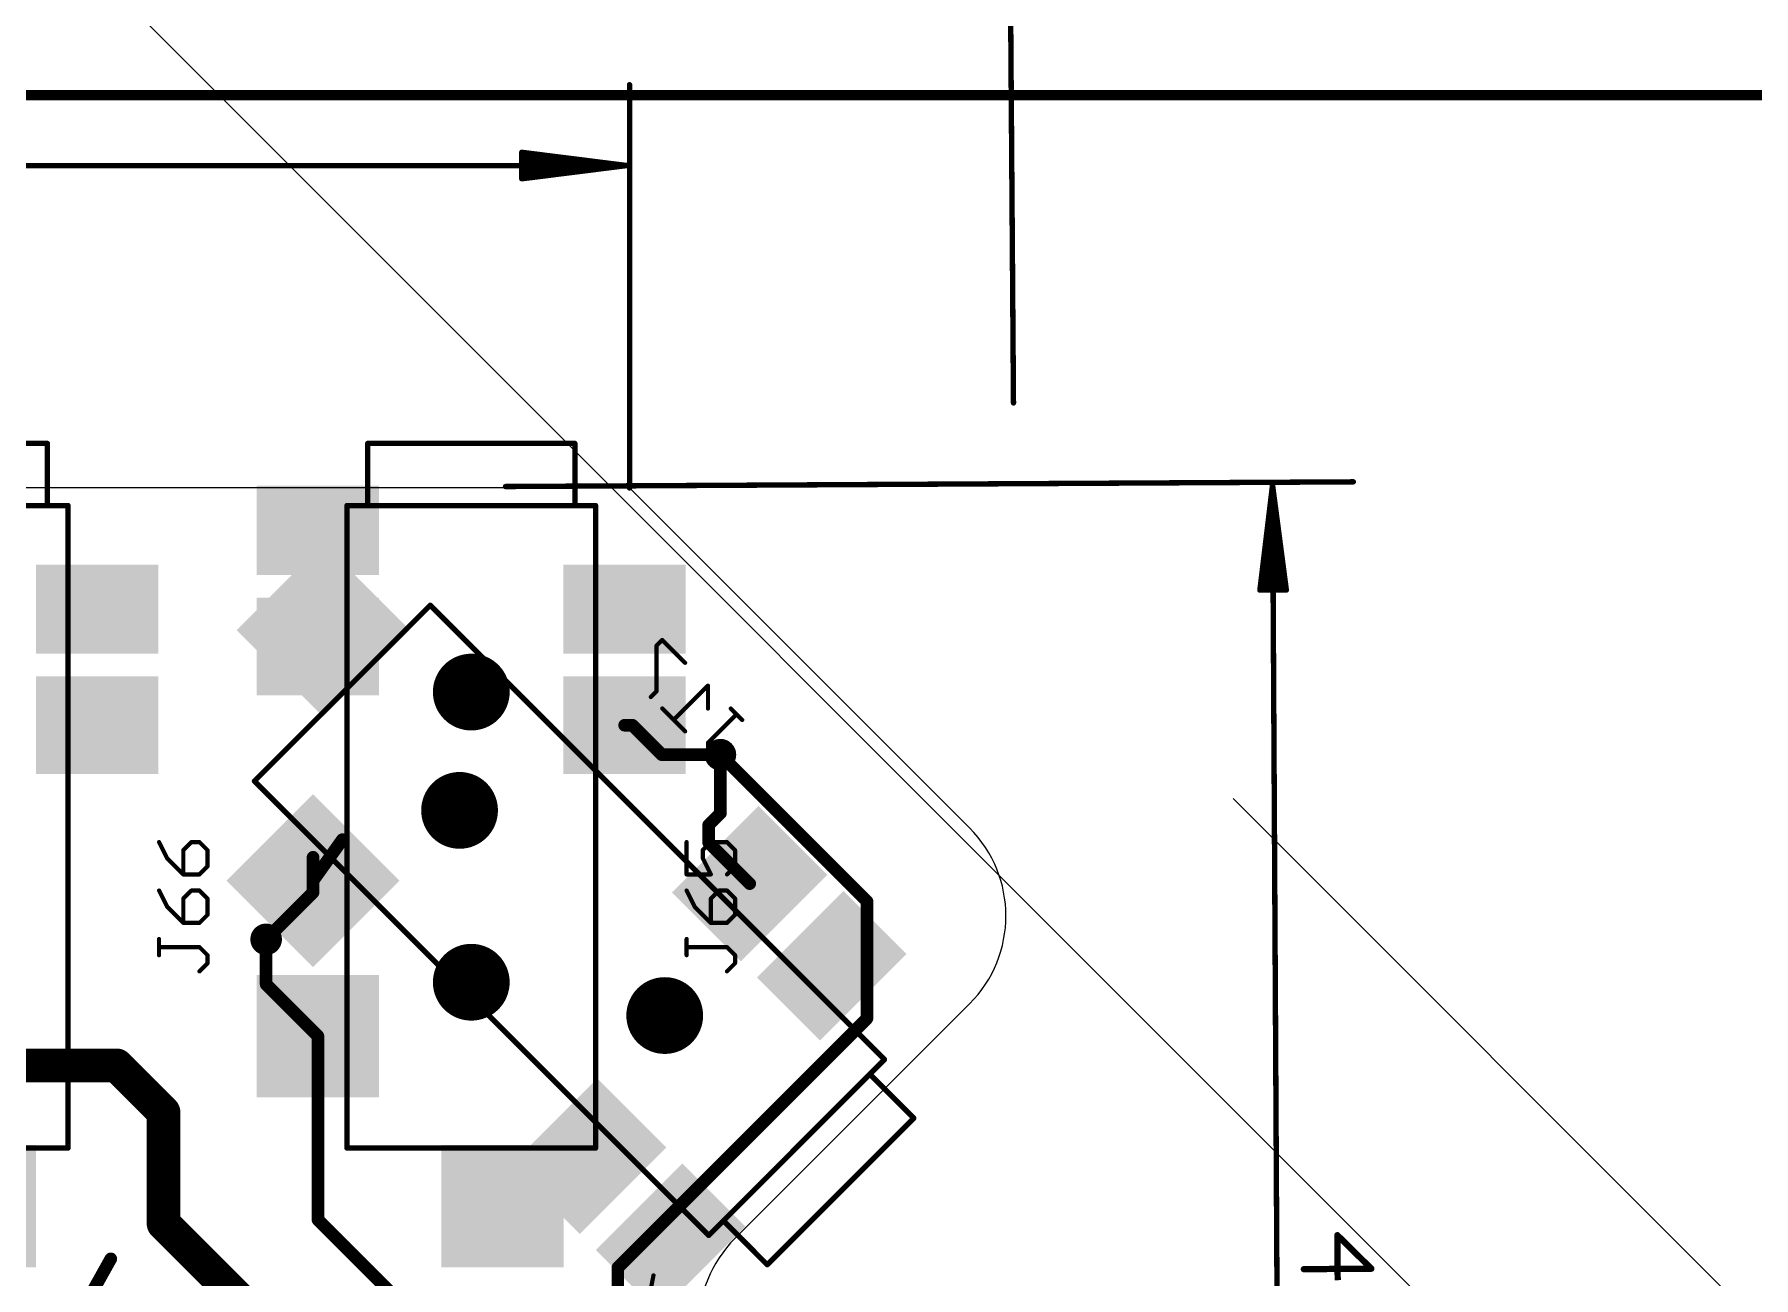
# Model space of a CAD drawing. Extents: x -76 to 580, y -41 to 95.
# Drawn here: x 494.33 to 535.81, y 15.32 to 45.31 of the extents above; entities that cross this region are included whole.
import ezdxf

# ---------------------------------------------------------------- set-up
doc = ezdxf.new("R2010")
doc.units = 0
for name, color, linetype in [('1', 22, 'CONTINUOUS'), ('16', 175, 'CONTINUOUS'), ('18', 82, 'CONTINUOUS'), ('20', 7, 'CONTINUOUS'), ('23', 7, 'CONTINUOUS'), ('24', 7, 'CONTINUOUS'), ('25', 253, 'CONTINUOUS'), ('26', 253, 'CONTINUOUS'), ('29', 253, 'CONTINUOUS'), ('30', 253, 'CONTINUOUS'), ('31', 253, 'CONTINUOUS'), ('32', 253, 'CONTINUOUS'), ('44', 253, 'CONTINUOUS'), ('47', 253, 'CONTINUOUS'), ('51', 53, 'CONTINUOUS'), ('52', 253, 'CONTINUOUS'), ('57', 253, 'CONTINUOUS')]:
    doc.layers.add(name, color=color, linetype=linetype)

# ---------------------------------------------------------------- blocks, each defined once
blk = doc.blocks.new('RECT')
blk.add_solid([(-0.5, -0.5), (0.5, -0.5), (-0.5, 0.5), (0.5, 0.5)])
blk = doc.blocks.new('ROUNDV')
at = {"const_width": 0.5}
blk.add_lwpolyline([(0, -0.25, 1), (0, 0.25, 1), (0, -0.25)], format="xyb", dxfattribs=at)

msp = doc.modelspace()

# ---------------------------------------------------------------- linework, layer by layer
at = {"layer": '1'}
for points, const_width in [([(554.3717, 43.8406), (-56.5685, 43.8406)], 0.254), ([(508.76, 28.6411), (508.5742, 28.6411)], 0.3048), ([(509.4704, 27.9307), (508.76, 28.6411)], 0.3048), ([(510.8846, 27.9307), (509.4704, 27.9307)], 0.3048), ([(514.4202, 24.3952), (510.8846, 27.9307)], 0.3048), ([(514.4202, 21.5668), (514.4202, 24.3952)], 0.3048), ([(499.9245, 22.3909), (499.9245, 23.4759)], 0.3048), ([(501.1742, 21.1411), (499.9245, 22.3909)], 0.3048), ([(508.4098, 15.5563), (514.4202, 21.5668)], 0.3048), ([(501.1742, 16.7108), (501.1742, 21.1411)], 0.3048), ([(496.3182, 20.4354), (491.9342, 20.4354)], 0.8128), ([(497.4496, 19.304), (496.3182, 20.4354)], 0.8128), ([(506.7551, 11.1299), (501.1742, 16.7108)], 0.3048), ([(493.1363, 10.3238), (496.1768, 15.7685)], 0.3048), ([(508.4098, 13.435), (508.4098, 15.5563)], 0.3048)]:
    msp.add_lwpolyline(points, dxfattribs=dict(at, const_width=const_width))
for points, const_width in [([(508.5742, 28.7173, 1), (508.5742, 28.5649)], 0.1524), ([(508.8139, 28.695, 1), (508.7061, 28.5872)], 0.1524), ([(508.76, 28.5649, 1), (508.76, 28.7173)], 0.1524), ([(509.4704, 28.0069, 1), (509.4704, 27.8545)], 0.1524), ([(509.4166, 27.8768, 1), (509.5243, 27.9846)], 0.1524), ([(510.9385, 27.9846, 1), (510.8308, 27.8768)], 0.1524), ([(510.8846, 27.8545, 1), (510.8846, 28.0069)], 0.1524), ([(514.4964, 24.3952, 1), (514.344, 24.3952)], 0.1524), ([(514.3663, 24.3413, 1), (514.4741, 24.4491)], 0.1524), ([(500.0007, 23.4759, 1), (499.8483, 23.4759)], 0.1524), ([(499.9784, 22.4448, 1), (499.8706, 22.337)], 0.1524), ([(499.8483, 22.3909, 1), (500.0007, 22.3909)], 0.1524), ([(514.344, 21.5668, 1), (514.4964, 21.5668)], 0.1524), ([(514.4741, 21.5129, 1), (514.3663, 21.6206)], 0.1524), ([(501.2504, 21.1411, 1), (501.098, 21.1411)], 0.1524), ([(501.1204, 21.0872, 1), (501.2281, 21.195)], 0.1524), ([(496.4619, 20.5791, 1), (496.1746, 20.2917)], 0.4064), ([(496.3182, 20.2322, 1), (496.3182, 20.6386)], 0.4064), ([(497.3059, 19.1603, 1), (497.5933, 19.4477)], 0.4064), ([(501.098, 16.7108, 1), (501.2504, 16.7108)], 0.1524), ([(501.2281, 16.7646, 1), (501.1204, 16.6569)], 0.1524), ([(496.2434, 15.7313, 1), (496.1103, 15.8056)], 0.1524), ([(508.486, 15.5563, 1), (508.3336, 15.5563)], 0.1524), ([(508.3559, 15.6102, 1), (508.4637, 15.5025)], 0.1524)]:
    msp.add_lwpolyline(points, format="xyb", dxfattribs=dict(at, const_width=const_width))
at = {"layer": '16'}
for points, const_width in [([(510.8846, 26.5165), (510.8846, 27.9307)], 0.3048), ([(510.6018, 26.2337), (510.8846, 26.5165)], 0.3048), ([(510.6018, 25.8094), (510.6018, 26.2337)], 0.3048), ([(501.763, 25.8801), (501.0559, 24.8902)], 0.3048), ([(511.5918, 24.8194), (510.6018, 25.8094)], 0.3048), ([(501.0559, 25.4558), (501.0559, 24.8902)], 0.3048), ([(501.0559, 24.6073), (501.0559, 24.8902)], 0.3048), ([(499.9245, 23.4759), (501.0559, 24.6073)], 0.3048), ([(497.4496, 16.617), (497.4496, 19.304)], 0.8128), ([(502.4701, 11.5966), (497.4496, 16.617)], 0.8128)]:
    msp.add_lwpolyline(points, dxfattribs=dict(at, const_width=const_width))
for points, const_width in [([(510.9608, 27.9307, 1), (510.8084, 27.9307)], 0.1524), ([(510.8084, 26.5165, 1), (510.9608, 26.5165)], 0.1524), ([(510.9385, 26.4626, 1), (510.8308, 26.5704)], 0.1524), ([(510.678, 26.2337, 1), (510.5256, 26.2337)], 0.1524), ([(510.5479, 26.2875, 1), (510.6557, 26.1798)], 0.1524), ([(501.825, 25.8358, 1), (501.701, 25.9244)], 0.1524), ([(510.6557, 25.8633, 1), (510.5479, 25.7555)], 0.1524), ([(510.5256, 25.8094, 1), (510.678, 25.8094)], 0.1524), ([(501.1321, 25.4558, 1), (500.9797, 25.4558)], 0.1524), ([(501.1321, 24.8902, 1), (500.9797, 24.8902)], 0.1524), ([(500.9939, 24.9344, 1), (501.1179, 24.8459)], 0.1524), ([(500.9797, 24.8902, 1), (501.1321, 24.8902)], 0.1524), ([(511.5379, 24.7656, 1), (511.6456, 24.8733)], 0.1524), ([(500.9797, 24.6073, 1), (501.1321, 24.6073)], 0.1524), ([(501.1097, 24.5534, 1), (501.002, 24.6612)], 0.1524), ([(499.8706, 23.5298, 1), (499.9784, 23.4221)], 0.1524), ([(497.6528, 19.304, 1), (497.2464, 19.304)], 0.4064), ([(497.5933, 16.7607, 1), (497.3059, 16.4733)], 0.4064), ([(497.2464, 16.617, 1), (497.6528, 16.617)], 0.4064)]:
    msp.add_lwpolyline(points, format="xyb", dxfattribs=dict(at, const_width=const_width))
at = {"layer": '20'}
for p, q in [((508.6926, 34.3654), (-51.9016, 34.3654)), ((516.8951, 26.163), (508.6926, 34.3654)), ((511.2382, 16.2635), (516.8951, 21.9203))]:
    msp.add_line(p, q, dxfattribs=at)
for points, const_width in [([(517.9557, 36.416), (517.8374, 52.6887)], 0.13), ([(505.7, 34.4), (526.1555, 34.513)], 0.13), ([(523.9007, 31.9005), (524.2059, 34.4372)], 0.13), ([(523.9599, 31.9008), (524.2059, 34.4372)], 0.13), ([(524.0899, 31.9015), (524.2059, 34.4372)], 0.13), ([(524.4401, -7.9645), (524.2059, 34.4372)], 0.13), ([(524.2059, 34.4372), (524.5391, 31.904)], 0.13), ([(524.2059, 34.4372), (524.3499, 31.903)], 0.13), ([(524.2059, 34.4372), (524.4799, 31.9037)], 0.13), ([(524.5391, 31.904), (523.9007, 31.9005)], 0.13), ([(526.5893, 15.5304), (525.7702, 16.3382)], 0.1524), ([(525.7702, 16.3382), (525.7778, 15.2535)], 0.1524), ([(524.9624, 15.519), (526.5893, 15.5304)], 0.1524)]:
    msp.add_lwpolyline(points, dxfattribs=dict(at, const_width=const_width))
for points, const_width in [([(517.9232, 36.4158, 1), (517.9882, 36.4162)], 0.065), ([(505.6998, 34.4325, 1), (505.7002, 34.3675)], 0.065), ([(524.2384, 34.4374, 1), (524.1734, 34.437)], 0.065), ([(524.2381, 34.4414, 1), (524.1737, 34.433)], 0.065), ([(524.2384, 34.4357, 1), (524.1734, 34.4387)], 0.065), ([(524.2382, 34.4407, 1), (524.1736, 34.4337)], 0.065), ([(524.2384, 34.439, 1), (524.1735, 34.4354)], 0.065), ([(524.2382, 34.4333, 1), (524.1736, 34.4411)], 0.065), ([(524.2383, 34.4341, 1), (524.1736, 34.4403)], 0.065), ([(526.1557, 34.4805, 1), (526.1553, 34.5455)], 0.065), ([(523.9005, 31.933, 1), (523.9008, 31.868)], 0.065), ([(524.4476, 31.9002, 1), (524.5122, 31.9072)], 0.065), ([(524.5069, 31.8998, 1), (524.5714, 31.9082)], 0.065), ([(524.5393, 31.8715, 1), (524.539, 31.9365)], 0.065), ([(523.8684, 31.9044, 1), (523.9329, 31.8966)], 0.065), ([(523.9276, 31.9039, 1), (523.9923, 31.8977)], 0.065), ([(524.0574, 31.903, 1), (524.1224, 31.9)], 0.065), ([(524.3175, 31.9011, 1), (524.3823, 31.9048)], 0.065), ([(525.7969, 16.3653, 1), (525.7434, 16.311)], 0.0762), ([(525.8083, 16.3384, 1), (525.7321, 16.3379)], 0.0762), ([(524.9621, 15.5571, 1), (524.9627, 15.4809)], 0.0762), ([(526.5626, 15.5032, 1), (526.6161, 15.5575)], 0.0762), ([(526.5896, 15.4923, 1), (526.5891, 15.5685)], 0.0762)]:
    msp.add_lwpolyline(points, format="xyb", dxfattribs=dict(at, const_width=const_width))
for centre in [(504.8742, 29.4411), (504.5914, 26.5872), (504.8742, 22.4411), (509.5411, 21.6375)]:
    msp.add_circle(centre, 0.85, dxfattribs=at)
for centre, start, end in [((514.7737, 24.0416), 315, 45), ((513.3595, 14.1421), 135, 225)]:
    msp.add_arc(centre, 3, start, end, dxfattribs=at)
at = {"layer": '23'}
msp.add_point((504.8742, 33.9411), dxfattribs=at)
at = {"layer": '24'}
msp.add_point((512.7231, 18.4555), dxfattribs=at)
at = {"layer": '25', "const_width": 0.1016}
for points in [[(497.3411, 25.8221), (497.536, 25.4323)], [(498.1207, 25.8221), (497.9258, 25.6272)], [(498.3156, 25.8221), (498.1207, 25.8221)], [(498.5105, 25.6272), (498.3156, 25.8221)], [(510.069, 25.8221), (510.069, 25.0425)], [(510.4588, 25.6272), (510.6537, 25.8221)], [(510.6537, 25.8221), (511.0435, 25.8221)], [(511.0435, 25.8221), (511.2384, 25.6272)], [(497.536, 25.4323), (497.9258, 25.0425)], [(497.9258, 25.6272), (497.9258, 25.0425)], [(498.5105, 25.2374), (498.5105, 25.6272)], [(510.4588, 25.4323), (510.4588, 25.6272)], [(510.6537, 25.0425), (510.4588, 25.4323)], [(511.2384, 25.6272), (511.2384, 25.2374)], [(497.9258, 25.0425), (498.3156, 25.0425)], [(498.3156, 25.0425), (498.5105, 25.2374)], [(510.069, 25.0425), (510.6537, 25.0425)], [(511.2384, 25.2374), (511.0435, 25.0425)], [(497.3411, 24.6527), (497.536, 24.2629)], [(498.1207, 24.6527), (497.9258, 24.4578)], [(497.9258, 24.4578), (497.9258, 23.8731)], [(498.3156, 24.6527), (498.1207, 24.6527)], [(498.5105, 24.4578), (498.3156, 24.6527)], [(498.5105, 24.068), (498.5105, 24.4578)], [(510.069, 24.6527), (510.2639, 24.2629)], [(510.8486, 24.6527), (510.6537, 24.4578)], [(510.6537, 24.4578), (510.6537, 23.8731)], [(511.0435, 24.6527), (510.8486, 24.6527)], [(511.2384, 24.4578), (511.0435, 24.6527)], [(511.2384, 24.068), (511.2384, 24.4578)], [(497.536, 24.2629), (497.9258, 23.8731)], [(498.3156, 23.8731), (498.5105, 24.068)], [(510.2639, 24.2629), (510.6537, 23.8731)], [(511.0435, 23.8731), (511.2384, 24.068)], [(497.9258, 23.8731), (498.3156, 23.8731)], [(510.6537, 23.8731), (511.0435, 23.8731)], [(497.3411, 23.0935), (497.3411, 23.4833)], [(498.3156, 23.2884), (497.3411, 23.2884)], [(498.5105, 23.0935), (498.3156, 23.2884)], [(510.069, 23.0935), (510.069, 23.4833)], [(511.0435, 23.2884), (510.069, 23.2884)], [(511.2384, 23.0935), (511.0435, 23.2884)], [(498.3156, 22.7037), (498.5105, 22.8986)], [(498.5105, 22.8986), (498.5105, 23.0935)], [(511.0435, 22.7037), (511.2384, 22.8986)], [(511.2384, 22.8986), (511.2384, 23.0935)], [(509.2702, 15.3691), (509.0545, 14.2905)]]:
    msp.add_lwpolyline(points, dxfattribs=at)
at = {"layer": '25', "const_width": 0.0508}
for points in [[(497.3638, 25.8335, 1), (497.3184, 25.8108)], [(498.1207, 25.8475, 1), (498.1207, 25.7967)], [(498.1387, 25.8042, 1), (498.1028, 25.8401)], [(498.3336, 25.8401, 1), (498.2977, 25.8042)], [(498.3156, 25.7967, 1), (498.3156, 25.8475)], [(510.0944, 25.8221, 1), (510.0436, 25.8221)], [(510.6537, 25.8475, 1), (510.6537, 25.7967)], [(510.6717, 25.8042, 1), (510.6358, 25.8401)], [(511.0615, 25.8401, 1), (511.0256, 25.8042)], [(511.0435, 25.7967, 1), (511.0435, 25.8475)], [(497.554, 25.4503, 1), (497.5181, 25.4144)], [(497.5133, 25.421, 1), (497.5587, 25.4437)], [(497.9512, 25.6272, 1), (497.9004, 25.6272)], [(497.9079, 25.6452, 1), (497.9438, 25.6093)], [(498.5359, 25.6272, 1), (498.4851, 25.6272)], [(498.4926, 25.6093, 1), (498.5285, 25.6452)], [(510.4842, 25.6272, 1), (510.4334, 25.6272)], [(510.4816, 25.4437, 1), (510.4361, 25.421)], [(510.4334, 25.4323, 1), (510.4842, 25.4323)], [(510.4409, 25.6452, 1), (510.4768, 25.6093)], [(511.2638, 25.6272, 1), (511.213, 25.6272)], [(511.2205, 25.6093, 1), (511.2564, 25.6452)], [(497.9258, 25.0679, 1), (497.9258, 25.0171)], [(497.9004, 25.0425, 1), (497.9512, 25.0425)], [(497.9079, 25.0246, 1), (497.9438, 25.0605)], [(498.2977, 25.0605, 1), (498.3336, 25.0246)], [(498.3156, 25.0171, 1), (498.3156, 25.0679)], [(498.4851, 25.2374, 1), (498.5359, 25.2374)], [(498.5285, 25.2195, 1), (498.4926, 25.2554)], [(510.069, 25.0679, 1), (510.069, 25.0171)], [(510.0436, 25.0425, 1), (510.0944, 25.0425)], [(510.631, 25.0312, 1), (510.6765, 25.0539)], [(510.6537, 25.0171, 1), (510.6537, 25.0679)], [(511.0256, 25.0605, 1), (511.0615, 25.0246)], [(511.213, 25.2374, 1), (511.2638, 25.2374)], [(511.2564, 25.2195, 1), (511.2205, 25.2554)], [(497.3638, 24.6641, 1), (497.3184, 24.6414)], [(497.9512, 24.4578, 1), (497.9004, 24.4578)], [(497.9079, 24.4758, 1), (497.9438, 24.4399)], [(498.1207, 24.6781, 1), (498.1207, 24.6273)], [(498.1387, 24.6348, 1), (498.1028, 24.6707)], [(498.3336, 24.6707, 1), (498.2977, 24.6348)], [(498.3156, 24.6273, 1), (498.3156, 24.6781)], [(498.5359, 24.4578, 1), (498.4851, 24.4578)], [(498.4926, 24.4399, 1), (498.5285, 24.4758)], [(510.0918, 24.6641, 1), (510.0463, 24.6414)], [(510.6791, 24.4578, 1), (510.6283, 24.4578)], [(510.6358, 24.4758, 1), (510.6717, 24.4399)], [(510.8486, 24.6781, 1), (510.8486, 24.6273)], [(510.8666, 24.6348, 1), (510.8307, 24.6707)], [(511.0615, 24.6707, 1), (511.0256, 24.6348)], [(511.0435, 24.6273, 1), (511.0435, 24.6781)], [(511.2638, 24.4578, 1), (511.213, 24.4578)], [(511.2205, 24.4399, 1), (511.2564, 24.4758)], [(497.554, 24.2809, 1), (497.5181, 24.245)], [(497.5133, 24.2516, 1), (497.5587, 24.2743)], [(498.4851, 24.068, 1), (498.5359, 24.068)], [(498.5285, 24.0501, 1), (498.4926, 24.086)], [(510.2819, 24.2809, 1), (510.246, 24.245)], [(510.2412, 24.2516, 1), (510.2867, 24.2743)], [(511.213, 24.068, 1), (511.2638, 24.068)], [(511.2564, 24.0501, 1), (511.2205, 24.086)], [(497.9258, 23.8985, 1), (497.9258, 23.8477)], [(497.9004, 23.8731, 1), (497.9512, 23.8731)], [(497.9079, 23.8552, 1), (497.9438, 23.8911)], [(498.2977, 23.8911, 1), (498.3336, 23.8552)], [(498.3156, 23.8477, 1), (498.3156, 23.8985)], [(510.6537, 23.8985, 1), (510.6537, 23.8477)], [(510.6283, 23.8731, 1), (510.6791, 23.8731)], [(510.6358, 23.8552, 1), (510.6717, 23.8911)], [(511.0256, 23.8911, 1), (511.0615, 23.8552)], [(511.0435, 23.8477, 1), (511.0435, 23.8985)], [(497.3665, 23.4833, 1), (497.3157, 23.4833)], [(497.3411, 23.3138, 1), (497.3411, 23.263)], [(498.3336, 23.3064, 1), (498.2977, 23.2705)], [(498.3156, 23.263, 1), (498.3156, 23.3138)], [(510.0944, 23.4833, 1), (510.0436, 23.4833)], [(510.069, 23.3138, 1), (510.069, 23.263)], [(511.0615, 23.3064, 1), (511.0256, 23.2705)], [(511.0435, 23.263, 1), (511.0435, 23.3138)], [(497.3157, 23.0935, 1), (497.3665, 23.0935)], [(498.5359, 23.0935, 1), (498.4851, 23.0935)], [(498.4851, 22.8986, 1), (498.5359, 22.8986)], [(498.4926, 23.0756, 1), (498.5285, 23.1115)], [(498.5285, 22.8807, 1), (498.4926, 22.9166)], [(510.0436, 23.0935, 1), (510.0944, 23.0935)], [(511.2638, 23.0935, 1), (511.213, 23.0935)], [(511.213, 22.8986, 1), (511.2638, 22.8986)], [(511.2205, 23.0756, 1), (511.2564, 23.1115)], [(511.2564, 22.8807, 1), (511.2205, 22.9166)], [(498.2977, 22.7217, 1), (498.3336, 22.6858)], [(511.0256, 22.7217, 1), (511.0615, 22.6858)], [(509.2951, 15.3641, 1), (509.2453, 15.3741)]]:
    msp.add_lwpolyline(points, format="xyb", dxfattribs=at)
at = {"layer": '26', "const_width": 0.1016}
for points in [[(509.4818, 30.6986), (509.3439, 30.5608)], [(510.033, 30.1473), (509.4818, 30.6986)], [(509.3439, 30.5608), (509.3439, 29.4583)], [(509.3439, 29.4583), (509.2061, 29.3205)], [(510.5843, 29.5961), (509.7574, 28.7692)], [(510.5843, 29.0448), (510.5843, 29.5961)], [(510.033, 28.4936), (509.4818, 29.0448)], [(511.4112, 28.7692), (511.1355, 29.0448)], [(510.5843, 28.2179), (511.2733, 28.907)], [(510.5843, 27.9423), (510.5843, 28.2179)], [(510.7221, 27.8045), (510.5843, 27.9423)], [(510.9977, 27.8045), (510.7221, 27.8045)]]:
    msp.add_lwpolyline(points, dxfattribs=at)
at = {"layer": '26', "const_width": 0.0508}
for points in [[(509.4997, 30.7166, 1), (509.4638, 30.6806)], [(509.4997, 30.6806, 1), (509.4638, 30.7166)], [(509.3693, 30.5608, 1), (509.3185, 30.5608)], [(509.326, 30.5787, 1), (509.3619, 30.5428)], [(510.0151, 30.1294, 1), (510.051, 30.1653)], [(509.3185, 29.4583, 1), (509.3693, 29.4583)], [(509.3619, 29.4403, 1), (509.326, 29.4762)], [(510.6097, 29.5961, 1), (510.5589, 29.5961)], [(510.6022, 29.5781, 1), (510.5663, 29.614)], [(509.1882, 29.3384, 1), (509.2241, 29.3025)], [(509.4997, 29.0628, 1), (509.4638, 29.0269)], [(510.5589, 29.0448, 1), (510.6097, 29.0448)], [(511.1535, 29.0628, 1), (511.1176, 29.0269)], [(509.7394, 28.7872, 1), (509.7753, 28.7512)], [(511.2913, 28.889, 1), (511.2554, 28.925)], [(511.3932, 28.7512, 1), (511.4291, 28.7872)], [(510.0151, 28.4756, 1), (510.051, 28.5115)], [(510.6097, 28.2179, 1), (510.5589, 28.2179)], [(510.5663, 28.2359, 1), (510.6022, 28.2)], [(510.6022, 27.9603, 1), (510.5663, 27.9243)], [(510.5589, 27.9423, 1), (510.6097, 27.9423)], [(510.7221, 27.8299, 1), (510.7221, 27.7791)], [(510.7041, 27.7865, 1), (510.74, 27.8225)], [(510.9977, 27.7791, 1), (510.9977, 27.8299)]]:
    msp.add_lwpolyline(points, format="xyb", dxfattribs=at)
at = {"layer": '29', "const_width": 0.9262}
for points in [[(504.8742, 28.978, 1), (504.8742, 29.9042, 1), (504.8742, 28.978)], [(504.5914, 26.1241, 1), (504.5914, 27.0503, 1), (504.5914, 26.1241)], [(504.8742, 21.978, 1), (504.8742, 22.9042, 1), (504.8742, 21.978)], [(509.5411, 21.1744, 1), (509.5411, 22.1006, 1), (509.5411, 21.1744)]]:
    msp.add_lwpolyline(points, format="xyb", dxfattribs=at)
at = {"layer": '30', "const_width": 0.9262}
for points in [[(504.8742, 28.978, 1), (504.8742, 29.9042, 1), (504.8742, 28.978)], [(504.5914, 26.1241, 1), (504.5914, 27.0503, 1), (504.5914, 26.1241)], [(504.8742, 21.978, 1), (504.8742, 22.9042, 1), (504.8742, 21.978)], [(509.5411, 21.1744, 1), (509.5411, 22.1006, 1), (509.5411, 21.1744)]]:
    msp.add_lwpolyline(points, format="xyb", dxfattribs=at)
at = {"layer": '44'}
for centre in [(510.8846, 27.9307), (499.9245, 23.4759), (497.4496, 19.304)]:
    msp.add_circle(centre, 0.127, dxfattribs=at)
at = {"layer": '47', "const_width": 0.13}
for points in [[(508.6926, 34.3654), (508.6926, 44.0936)], [(508.6276, 42.1436), (506.0926, 42.4628)], [(506.0926, 42.4628), (506.0926, 41.8243)], [(508.6276, 42.1436), (506.0926, 42.4036)], [(508.6276, 42.1436), (506.0926, 42.2736)], [(-51.8366, 42.1436), (508.6276, 42.1436)], [(506.0926, 41.8243), (508.6276, 42.1436)], [(506.0926, 42.0136), (508.6276, 42.1436)], [(506.0926, 41.8836), (508.6276, 42.1436)]]:
    msp.add_lwpolyline(points, dxfattribs=at)
at = {"layer": '47', "const_width": 0.065}
for points in [[(508.7251, 44.0936, 1), (508.6601, 44.0936)], [(506.1251, 42.4628, 1), (506.0601, 42.4628)], [(506.0959, 42.4359, 1), (506.0893, 42.3712)], [(506.0967, 42.495, 1), (506.0886, 42.4306)], [(506.0943, 42.306, 1), (506.091, 42.2411)], [(506.0893, 41.9159, 1), (506.0959, 41.8512)], [(506.091, 42.046, 1), (506.0943, 41.9811)], [(508.6317, 42.1113, 1), (508.6236, 42.1758)], [(508.6236, 42.1113, 1), (508.6317, 42.1758)], [(508.6309, 42.1112, 1), (508.6243, 42.1759)], [(508.6243, 42.1112, 1), (508.6309, 42.1759)], [(508.626, 42.1111, 1), (508.6293, 42.176)], [(508.6293, 42.1111, 1), (508.626, 42.176)], [(508.6276, 42.1111, 1), (508.6276, 42.1761)], [(506.0886, 41.8566, 1), (506.0967, 41.7921)], [(506.0601, 41.8243, 1), (506.1251, 41.8243)], [(508.6601, 34.3654, 1), (508.7251, 34.3654)]]:
    msp.add_lwpolyline(points, format="xyb", dxfattribs=at)
at = {"layer": '51', "const_width": 0.127}
for points in [[(494.6463, 35.4411), (489.6463, 35.4411)], [(494.6463, 35.4411), (494.6463, 33.9411)], [(507.3742, 35.4411), (502.3742, 35.4411)], [(502.3742, 35.4411), (502.3742, 33.9411)], [(507.3742, 35.4411), (507.3742, 33.9411)], [(494.6463, 33.9411), (489.6463, 33.9411)], [(495.1463, 33.9411), (494.6463, 33.9411)], [(495.1463, 33.9411), (495.1463, 18.4411)], [(502.3742, 33.9411), (501.8742, 33.9411)], [(501.8742, 18.4411), (501.8742, 33.9411)], [(507.3742, 33.9411), (502.3742, 33.9411)], [(507.8742, 33.9411), (507.3742, 33.9411)], [(507.8742, 33.9411), (507.8742, 18.4411)], [(495.1463, 18.4411), (489.1463, 18.4411)], [(507.8742, 18.4411), (501.8742, 18.4411)]]:
    msp.add_lwpolyline(points, dxfattribs=at)
at = {"layer": '51', "const_width": 0.0635}
for points in [[(494.6781, 35.4411, 1), (494.6146, 35.4411)], [(494.6463, 35.4094, 1), (494.6463, 35.4729)], [(502.3742, 35.4729, 1), (502.3742, 35.4094)], [(502.406, 35.4411, 1), (502.3425, 35.4411)], [(507.406, 35.4411, 1), (507.3425, 35.4411)], [(507.3742, 35.4094, 1), (507.3742, 35.4729)], [(494.6463, 33.9729, 1), (494.6463, 33.9094)], [(494.6146, 33.9411, 1), (494.6781, 33.9411)], [(494.6463, 33.9094, 1), (494.6463, 33.9729)], [(495.1781, 33.9411, 1), (495.1146, 33.9411)], [(495.1463, 33.9094, 1), (495.1463, 33.9729)], [(501.8742, 33.9729, 1), (501.8742, 33.9094)], [(501.906, 33.9411, 1), (501.8425, 33.9411)], [(502.3742, 33.9729, 1), (502.3742, 33.9094)], [(502.3425, 33.9411, 1), (502.406, 33.9411)], [(502.3742, 33.9094, 1), (502.3742, 33.9729)], [(507.3742, 33.9729, 1), (507.3742, 33.9094)], [(507.3425, 33.9411, 1), (507.406, 33.9411)], [(507.3742, 33.9094, 1), (507.3742, 33.9729)], [(507.906, 33.9411, 1), (507.8425, 33.9411)], [(507.8742, 33.9094, 1), (507.8742, 33.9729)], [(495.1146, 18.4411, 1), (495.1781, 18.4411)], [(495.1463, 18.4094, 1), (495.1463, 18.4729)], [(501.8742, 18.4729, 1), (501.8742, 18.4094)], [(501.8425, 18.4411, 1), (501.906, 18.4411)], [(507.8425, 18.4411, 1), (507.906, 18.4411)], [(507.8742, 18.4094, 1), (507.8742, 18.4729)]]:
    msp.add_lwpolyline(points, format="xyb", dxfattribs=at)
at = {"layer": '52', "const_width": 0.127}
for points in [[(503.8843, 31.537), (499.6417, 27.2943)], [(514.8444, 20.5768), (503.8843, 31.537)], [(499.6417, 27.2943), (510.6018, 16.3342)], [(514.8444, 20.5768), (514.4909, 20.2233)], [(514.4909, 20.2233), (510.9554, 16.6877)], [(515.5516, 19.1626), (514.4909, 20.2233)], [(515.5516, 19.1626), (512.016, 15.6271)], [(510.9554, 16.6877), (510.6018, 16.3342)], [(512.016, 15.6271), (510.9554, 16.6877)]]:
    msp.add_lwpolyline(points, dxfattribs=at)
at = {"layer": '52', "const_width": 0.0635}
for points in [[(503.9067, 31.5594, 1), (503.8618, 31.5145)], [(503.9067, 31.5145, 1), (503.8618, 31.5594)], [(499.6641, 27.3168, 1), (499.6192, 27.2719)], [(499.6192, 27.3168, 1), (499.6641, 27.2719)], [(514.8669, 20.5544, 1), (514.822, 20.5993)], [(514.822, 20.5544, 1), (514.8669, 20.5993)], [(514.5133, 20.2457, 1), (514.4684, 20.2008)], [(514.4684, 20.2457, 1), (514.5133, 20.2008)], [(514.5133, 20.2008, 1), (514.4684, 20.2457)], [(515.574, 19.1401, 1), (515.5291, 19.185)], [(515.5291, 19.1401, 1), (515.574, 19.185)], [(510.9778, 16.7102, 1), (510.9329, 16.6653)], [(510.9329, 16.7102, 1), (510.9778, 16.6653)], [(510.9778, 16.6653, 1), (510.9329, 16.7102)], [(510.5794, 16.3566, 1), (510.6243, 16.3117)], [(510.5794, 16.3117, 1), (510.6243, 16.3566)], [(511.9936, 15.6495, 1), (512.0385, 15.6046)], [(511.9936, 15.6046, 1), (512.0385, 15.6495)]]:
    msp.add_lwpolyline(points, format="xyb", dxfattribs=at)
at = {"layer": '57'}
for p, q in [((533.6358, 8.9979), (496.1768, 46.4569)), ((546.3284, 3.8007), (523.259, 26.8701))]:
    msp.add_line(p, q, dxfattribs=at)

# ---------------------------------------------------------------- block references
at = {"layer": '1', "xscale": 2.8}
for p, yscale in [((501.1742, 33.3411), 2), ((495.8463, 31.4411), 2), ((508.5742, 31.4411), 2), ((501.1742, 21.1411), 2.8)]:
    msp.add_blockref('RECT', p, dxfattribs=dict(at, yscale=yscale))
at = {"layer": '1', "yscale": 2.8, "rotation": 90}
for p, xscale in [((501.1742, 30.5411), 2.2), ((495.8463, 28.6411), 2.2), ((508.5742, 28.6411), 2.2), ((505.6242, 17.0411), 2.8)]:
    msp.add_blockref('RECT', p, dxfattribs=dict(at, xscale=xscale))
at = {"layer": '16'}
for p, xscale, yscale, rotation in [((501.3034, 30.9359), 2.8, 2.8, 315), ((501.0559, 24.8902), 2.8, 2.8, 45), ((511.5918, 24.8194), 2.2, 2.8, 315), ((513.5717, 22.8395), 2.8, 2, 45), ((507.7027, 18.2433), 2.2, 2.8, 315), ((509.6826, 16.2635), 2.8, 2, 45)]:
    msp.add_blockref('RECT', p, dxfattribs=dict(at, xscale=xscale, yscale=yscale, rotation=rotation))
at = {"layer": '18', "xscale": 0.6096, "yscale": 0.6096}
for p in [(510.8846, 27.9307), (510.8846, 27.9307), (499.9245, 23.4759), (499.9245, 23.4759), (497.4496, 19.304), (497.4496, 19.304)]:
    msp.add_blockref('ROUNDV', p, dxfattribs=at)
at = {"layer": '29'}
for name, p, xscale, yscale in [('RECT', (501.1742, 33.3411), 2.9524, 2.1524), ('RECT', (495.8463, 31.4411), 2.9524, 2.1524), ('RECT', (508.5742, 31.4411), 2.9524, 2.1524), ('ROUNDV', (510.8846, 27.9307), 0.762, 0.762), ('ROUNDV', (499.9245, 23.4759), 0.762, 0.762), ('RECT', (501.1742, 21.1411), 2.9524, 2.9524), ('ROUNDV', (497.4496, 19.304), 0.762, 0.762)]:
    msp.add_blockref(name, p, dxfattribs=dict(at, xscale=xscale, yscale=yscale))
at = {"layer": '29', "yscale": 2.9524, "rotation": 90}
for p, xscale in [((501.1742, 30.5411), 2.3524), ((495.8463, 28.6411), 2.3524), ((508.5742, 28.6411), 2.3524), ((492.8963, 17.0411), 2.9524), ((505.6242, 17.0411), 2.9524)]:
    msp.add_blockref('RECT', p, dxfattribs=dict(at, xscale=xscale))
at = {"layer": '30'}
for p, xscale, yscale, rotation in [((501.3034, 30.9359), 2.9524, 2.9524, 315), ((501.0559, 24.8902), 2.9524, 2.9524, 45), ((511.5918, 24.8194), 2.3524, 2.9524, 315), ((513.5717, 22.8395), 2.9524, 2.1524, 45), ((507.7027, 18.2433), 2.3524, 2.9524, 315), ((509.6826, 16.2635), 2.9524, 2.1524, 45)]:
    msp.add_blockref('RECT', p, dxfattribs=dict(at, xscale=xscale, yscale=yscale, rotation=rotation))
at = {"layer": '30', "xscale": 0.762, "yscale": 0.762}
for p in [(510.8846, 27.9307), (499.9245, 23.4759), (497.4496, 19.304)]:
    msp.add_blockref('ROUNDV', p, dxfattribs=at)
at = {"layer": '31', "xscale": 2.8}
for p, yscale in [((501.1742, 33.3411), 2), ((495.8463, 31.4411), 2), ((508.5742, 31.4411), 2), ((501.1742, 21.1411), 2.8)]:
    msp.add_blockref('RECT', p, dxfattribs=dict(at, yscale=yscale))
at = {"layer": '31', "yscale": 2.8, "rotation": 90}
for p, xscale in [((501.1742, 30.5411), 2.2), ((495.8463, 28.6411), 2.2), ((508.5742, 28.6411), 2.2), ((505.6242, 17.0411), 2.8)]:
    msp.add_blockref('RECT', p, dxfattribs=dict(at, xscale=xscale))
at = {"layer": '32'}
for p, xscale, yscale, rotation in [((501.3034, 30.9359), 2.8, 2.8, 315), ((501.0559, 24.8902), 2.8, 2.8, 45), ((511.5918, 24.8194), 2.2, 2.8, 315), ((513.5717, 22.8395), 2.8, 2, 45), ((507.7027, 18.2433), 2.2, 2.8, 315), ((509.6826, 16.2635), 2.8, 2, 45)]:
    msp.add_blockref('RECT', p, dxfattribs=dict(at, xscale=xscale, yscale=yscale, rotation=rotation))
at = {"layer": '51', "yscale": 1.5, "rotation": 270}
for p, xscale in [((501.1242, 33.3411), 0.8), ((495.8963, 31.4411), 0.8), ((508.6242, 31.4411), 0.8), ((501.1242, 21.1411), 1.5), ((505.6242, 17.4411), 2)]:
    msp.add_blockref('RECT', p, dxfattribs=dict(at, xscale=xscale))
for p in [(501.1242, 30.5411), (495.8963, 28.6411), (508.6242, 28.6411)]:
    msp.add_blockref('RECT', p, dxfattribs=at)
at = {"layer": '52', "yscale": 1.5, "rotation": 135}
for p, xscale in [((501.5862, 30.6531), 2), ((501.0205, 24.8548), 1.5), ((513.607, 22.8749), 0.8), ((509.6472, 16.2281), 0.8)]:
    msp.add_blockref('RECT', p, dxfattribs=dict(at, xscale=xscale))
for p in [(511.6271, 24.8548), (507.6673, 18.208)]:
    msp.add_blockref('RECT', p, dxfattribs=at)

doc.saveas('drawing.dxf')
